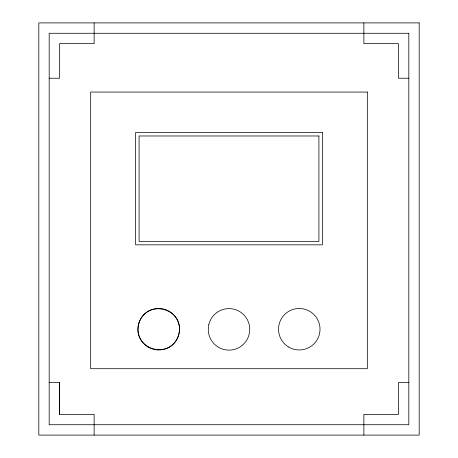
<?xml version="1.0" encoding="UTF-8"?>
<svg xmlns="http://www.w3.org/2000/svg" width="458" height="458" viewBox="0 0 458 458"><rect width="100%" height="100%" fill="white"/><g stroke="black" fill="none" stroke-linecap="round" stroke-linejoin="round"><path stroke-width="0.69" d="M94.136 435.1L94.136 414.353L59.557 414.353L59.557 382.539L49.183 382.539M49.183 78.226L59.557 78.226L59.557 43.647L94.136 43.647L94.136 22.9M408.817 78.226L398.443 78.226L398.443 43.647L363.864 43.647L363.864 22.9M408.817 382.539L398.443 382.539L398.443 414.353L363.864 414.353L363.864 435.1M59.557 382.539L59.557 414.353M208.768 324.756L208.264 330.149A20.747 20.747 0 0 0 249.226 333.985L249.73 328.592A20.747 20.747 0 0 0 208.768 324.756M138.728 323.709C131.847 349.923 171.24 360.761 178.74 334.718C185.616 308.503 146.222 297.666 138.728 323.709M419.19 22.9L38.81 22.9L38.81 435.1L419.19 435.1L419.19 22.9M408.817 33.274L49.183 33.274L49.183 424.726L408.817 424.726L408.817 33.274M367.322 92.064L90.678 92.064L90.678 368.707L367.322 368.707L367.322 92.064M322.369 132.522L135.631 132.522L135.631 244.835L322.369 244.835L322.369 132.522M318.911 135.98L139.089 135.98L139.089 241.377L318.911 241.377L318.911 135.98M148.089 347.027A20.747 20.747 0 0 0 179.479 329.525A20.747 20.747 0 0 0 148.627 311.091A20.747 20.747 0 0 0 148.089 347.027M288.895 347.181A20.747 20.747 0 0 0 320.016 329.216A20.747 20.747 0 0 0 288.895 311.245A20.747 20.747 0 0 0 288.895 347.181"/></g></svg>
